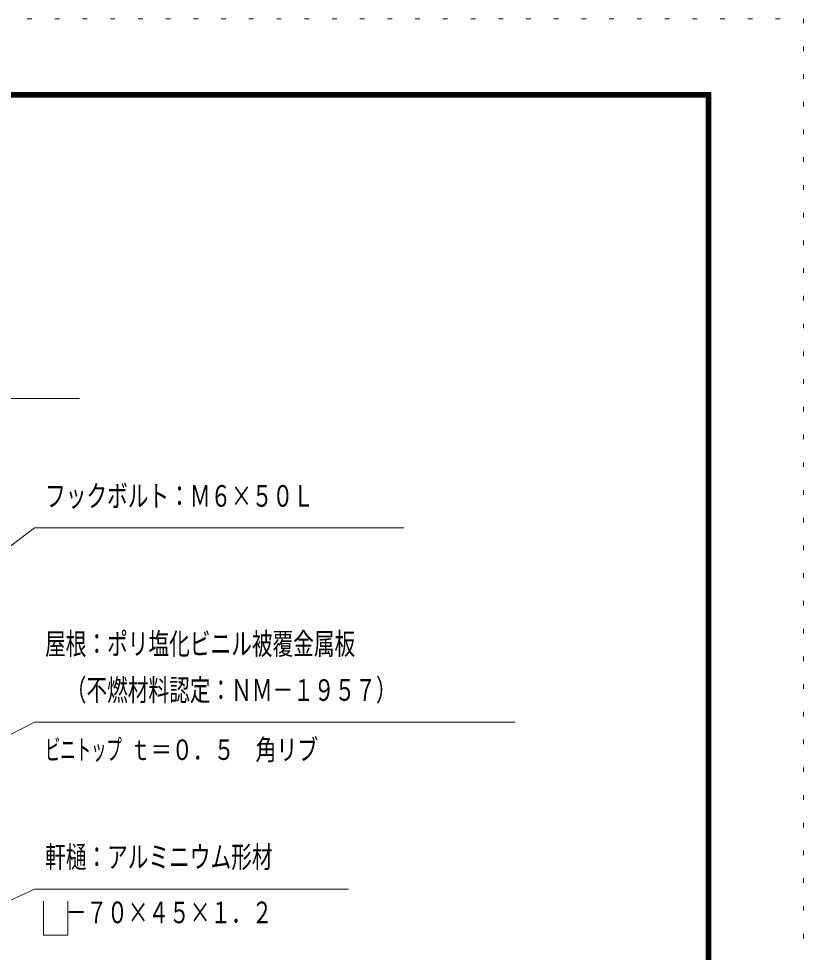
# Model space of a CAD drawing. Units: millimetres, scale not verified. Extents: x -22986 to 22989, y -10500 to 10500.
# Drawn here: x 18743 to 22989, y 5449 to 10500 of the extents above; entities that cross this region are included whole.
import ezdxf
from ezdxf.enums import TextEntityAlignment as Align

# ---------------------------------------------------------------- set-up
doc = ezdxf.new("R2010")
doc.units = ezdxf.units.MM
doc.header["$LTSCALE"] = 50
doc.linetypes.add('USER4', pattern=[3, 0.5, -2.5])
for name, color, linetype, lineweight in [('0-A_2-53DIM', 3, 'Continuous', 18), ('0-C_F-F4PAPAER', 5, 'Continuous', 18), ('0-D_F-E_J_ADD', 5, 'USER4', 18)]:
    doc.layers.add(name, color=color, linetype=linetype, lineweight=lineweight)
doc.styles.add('ＭＳ ゴシック', font='')
doc.styles.get('ＭＳ ゴシック').set_extended_font_data('MS Gothic')

msp = doc.modelspace()

# ---------------------------------------------------------------- linework, layer by layer
at = {"layer": '0-A_2-53DIM'}
for p, q in [((18827.69, 7744.93), (17090.31, 6427.52)), ((20827.69, 7744.93), (18827.69, 7744.93)), ((17733.49, 6132.39), (18827.69, 6694.93)), ((18827.69, 6694.93), (21427.69, 6694.93))]:
    msp.add_line(p, q, dxfattribs=at)
for points in [[(15720.71, 6298.37), (16922.59, 8444.93), (19072.59, 8444.93)], [(18150.42, 5478.5), (18827.69, 5791.9), (20527.69, 5791.9)], [(18877.69, 5725.85), (18877.69, 5541.9), (19009.33, 5541.9), (19009.33, 5725.85)]]:
    msp.add_lwpolyline(points, dxfattribs=at)
at = {"layer": '0-C_F-F4PAPAER'}
for points in [[(22489.1, -10000), (-6210.9, -10000), (-6210.9, 10100), (22489.1, 10100)], [(22486.6, -9997.5), (22486.6, 10097.5), (-6208.4, 10097.5), (-6208.4, -9997.5)], [(22484.1, -9995), (-6205.9, -9995), (-6205.9, 10095), (22484.1, 10095)], [(22481.6, -9992.5), (22481.6, 10092.5), (-6203.4, 10092.5), (-6203.4, -9992.5)], [(22479.1, -9990), (-6200.9, -9990), (-6200.9, 10090), (22479.1, 10090)], [(22476.6, -9987.5), (22476.6, 10087.5), (-6198.4, 10087.5), (-6198.4, -9987.5)], [(22474.1, -9985), (-6195.9, -9985), (-6195.9, 10085), (22474.1, 10085)], [(22471.6, -9982.5), (-6193.4, -9982.5), (-6193.4, 10082.5), (22471.6, 10082.5)], [(22469.1, -9980), (22469.1, 10080), (-6190.9, 10080), (-6190.9, -9980)], [(22466.6, -9977.5), (22466.6, 10077.5), (-6188.4, 10077.5), (-6188.4, -9977.5)], [(22464.1, -9975), (22464.1, 10075), (-6185.9, 10075), (-6185.9, -9975)]]:
    msp.add_lwpolyline(points, close=True, dxfattribs=at)
at = {"layer": '0-D_F-E_J_ADD'}
msp.add_lwpolyline([(22989.1, -10500), (-6710.9, -10500), (-6710.9, 10500), (22989.1, 10500)], close=True, dxfattribs=at)

# ---------------------------------------------------------------- texts
at = {"layer": '0-A_2-53DIM', "color": 7, "style": 'ＭＳ ゴシック'}
for s, height, width, p in [('フックボルト：Ｍ６×５０Ｌ', 117.2, 0.7, (18885.69, 7824.7)), ('屋根：ポリ塩化ビニル被覆金属板', 117.2, 0.7, (18885.69, 7024.69)), ('\u3000（不燃材料認定：ＮＭ－１９５７）', 117.2, 0.7, (18885.69, 6774.7)), ('ｔ＝０．５\u3000角リブ', 110.7, 0.75, (19344.96, 6456.93)), ('ビニトップ ', 110.7, 0.55, (18885.69, 6456.93)), ('軒樋：アルミニウム形材', 117.2, 0.7, (18885.69, 5871.67)), ('\u3000－７０×４５×１．２', 117.2, 0.7, (18885.69, 5571.67))]:
    msp.add_text(s, height=height, dxfattribs=dict(at, width=width)).set_placement(p, align=Align.BOTTOM_LEFT)

doc.saveas('drawing.dxf')
